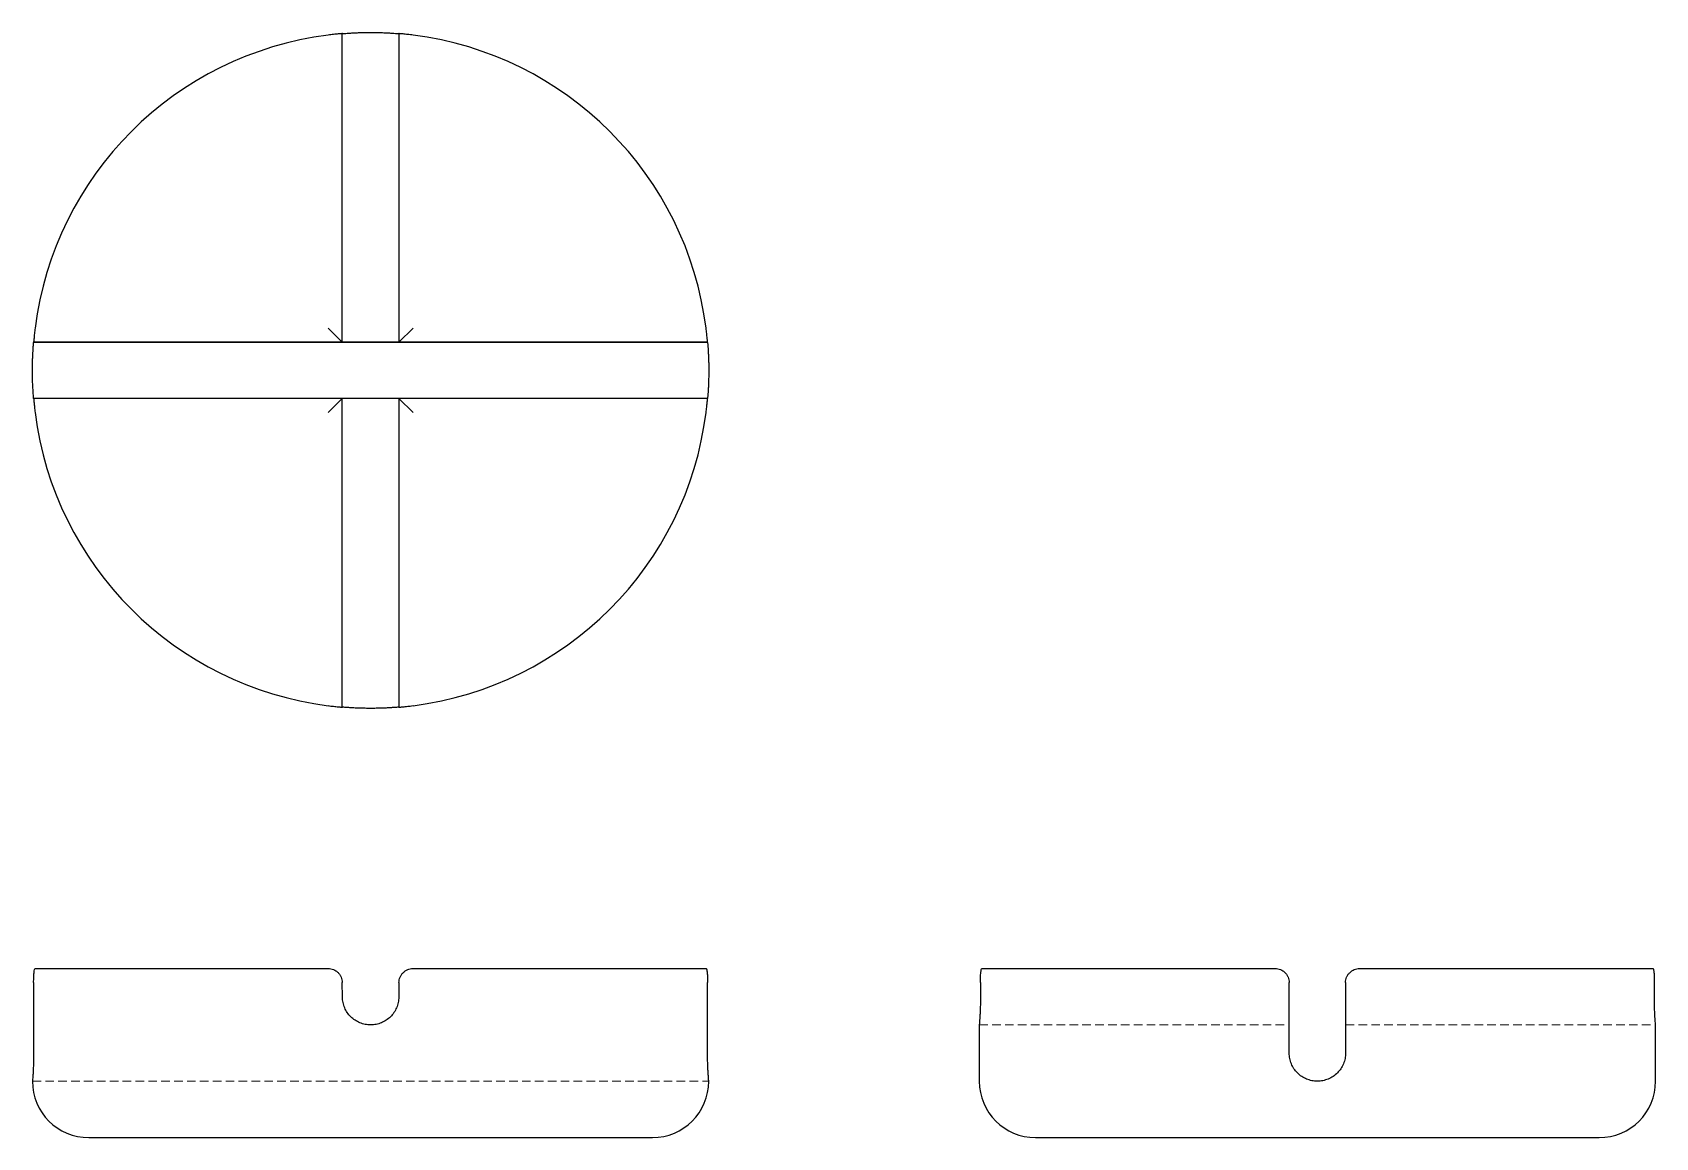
# Model space of a CAD drawing. Header units: millimetres. Extents: x 33 to 273, y 44 to 208.
import ezdxf

# ---------------------------------------------------------------- set-up
doc = ezdxf.new("R2010")
doc.units = ezdxf.units.MM
doc.linetypes.add('HIDDEN', pattern=[1.905, 1.27, -0.635])

msp = doc.modelspace()

# ---------------------------------------------------------------- linework, layer by layer
at = {"color": 7, "linetype": 'Continuous', "lineweight": 25}
for p, q in [((78.81, 162.17), (78.81, 207.82)), ((87.19, 207.82), (87.19, 162.17)), ((76.73, 164.25), (78.81, 162.17)), ((89.27, 164.25), (87.19, 162.17)), ((33.17, 162.17), (78.81, 162.17)), ((132.83, 162.17), (33.17, 162.17)), ((78.81, 162.17), (78.83, 162.17)), ((87.17, 162.17), (87.19, 162.17)), ((87.19, 162.17), (132.83, 162.17)), ((78.81, 153.83), (33.17, 153.83)), ((76.73, 151.75), (78.81, 153.83)), ((78.81, 108.18), (78.81, 153.83)), ((78.83, 153.83), (78.81, 153.83)), ((87.17, 153.83), (78.83, 153.83)), ((87.19, 153.83), (87.17, 153.83)), ((89.27, 151.75), (87.19, 153.83)), ((132.83, 153.83), (87.19, 153.83)), ((87.19, 153.83), (87.19, 108.18)), ((33.17, 67.42), (33.17, 57.01)), ((33.39, 69.5), (76.73, 69.5)), ((78.83, 65.28), (78.81, 67.44)), ((87.19, 67.44), (87.17, 65.28)), ((89.27, 69.5), (132.61, 69.5)), ((132.83, 57.01), (132.83, 67.42)), ((173.4, 69.5), (216.75, 69.5)), ((218.83, 57.01), (218.83, 67.42)), ((227.17, 67.42), (227.17, 57)), ((229.25, 69.5), (272.6, 69.5)), ((173, 61.17), (173, 52.83)), ((273, 52.83), (273, 61.17)), ((41.33, 44.5), (124.67, 44.5)), ((181.33, 44.5), (223, 44.5)), ((223, 44.5), (264.67, 44.5))]:
    msp.add_line(p, q, dxfattribs=at)
at = {"color": 7, "linetype": 'HIDDEN', "lineweight": 18}
for p, q in [((173, 61.17), (218.83, 61.17)), ((227.17, 61.17), (273, 61.17)), ((33.17, 57), (33.17, 57.01)), ((132.83, 57.01), (132.83, 57)), ((33, 52.83), (133, 52.83))]:
    msp.add_line(p, q, dxfattribs=at)
at = {"color": 7, "linetype": 'Continuous', "lineweight": 25, "flags": 128}
msp.add_lwpolyline([(78.83, 162.17), (78.9, 162.17), (79.1, 162.17), (79.41, 162.17), (79.83, 162.17), (80.34, 162.17), (80.93, 162.17), (81.59, 162.17), (82.28, 162.17), (83, 162.17), (83.72, 162.17), (84.41, 162.17), (85.07, 162.17), (85.66, 162.17), (86.17, 162.17), (86.59, 162.17), (86.9, 162.17), (87.1, 162.17), (87.17, 162.17)], dxfattribs=at)
at = {"color": 7, "linetype": 'Continuous', "lineweight": 25}
for centre, radius, start, end in [((83, 158), 50, 97.2094, 172.8192), ((83, 158), 50, 94.7799, 94.8089), ((83, 158), 50, 85.1911, 85.2201), ((83, 158), 50, 7.1808, 82.7906), ((83, 158), 50, 187.1807, 262.7906), ((83, 158), 50, 277.2094, 352.8193), ((83, 158), 50, 265.1911, 265.2201), ((83, 158), 50, 274.7799, 274.8089), ((41.33, 52.83), 8.33, 180, 270), ((124.67, 52.83), 8.33, 270, 0), ((181.33, 52.83), 8.33, 180, 270), ((264.67, 52.83), 8.33, 270, 0)]:
    msp.add_arc(centre, radius, start, end, dxfattribs=at)
for centre, major_axis, start_param, end_param in [((78.81, 164.25), (0, 2.08), 3.129885, 3.141593), ((87.19, 164.25), (0, 2.08), 3.141593, 3.1533), ((78.81, 151.75), (0, 2.08), 0, 0.011708), ((87.19, 151.75), (0, 2.08), 6.271477, 6.283185), ((223, -290.56), (0, 4270.45), 1.486865, 1.487372), ((223, -290.56), (0, 4270.45), 4.795813, 4.79632)]:
    msp.add_ellipse(centre, major_axis=major_axis, ratio=0.011708, start_param=start_param, end_param=end_param, dxfattribs=at)
for points, knots in [([(78.81, 207.82), (78.81, 207.82), (78.79, 207.82), (78.74, 207.82), (78.7, 207.81), (78.59, 207.81), (78.52, 207.8), (78.37, 207.79), (78.28, 207.78), (78, 207.75), (77.76, 207.73), (77.27, 207.67), (77, 207.64), (76.73, 207.6)], [0, 0, 0, 0, 0.125, 0.125, 0.25, 0.25, 0.375, 0.375, 0.5, 0.5, 0.75, 0.75, 1, 1, 1, 1]), ([(78.83, 207.83), (78.84, 207.83), (78.87, 207.83), (78.98, 207.84), (79.06, 207.84), (79.27, 207.86), (79.4, 207.87), (79.7, 207.89), (79.88, 207.9), (80.26, 207.93), (80.47, 207.94), (80.92, 207.96), (81.16, 207.97), (81.66, 207.98), (81.92, 207.99), (82.46, 208), (82.73, 208), (83.27, 208), (83.54, 208), (84.07, 207.99), (84.33, 207.98), (84.83, 207.97), (85.07, 207.96), (85.52, 207.94), (85.74, 207.93), (86.12, 207.9), (86.29, 207.89), (86.6, 207.87), (86.73, 207.86), (86.94, 207.84), (87.02, 207.84), (87.13, 207.83), (87.16, 207.83), (87.17, 207.83)], [0, 0, 0, 0, 0.0625, 0.0625, 0.125, 0.125, 0.1875, 0.1875, 0.25, 0.25, 0.3125, 0.3125, 0.375, 0.375, 0.4375, 0.4375, 0.5, 0.5, 0.5625, 0.5625, 0.625, 0.625, 0.6875, 0.6875, 0.75, 0.75, 0.8125, 0.8125, 0.875, 0.875, 0.9375, 0.9375, 1, 1, 1, 1]), ([(89.27, 207.6), (89.14, 207.62), (89.01, 207.64), (88.74, 207.67), (88.61, 207.68), (88.36, 207.71), (88.24, 207.72), (88.02, 207.75), (87.91, 207.76), (87.72, 207.78), (87.63, 207.79), (87.48, 207.8), (87.41, 207.81), (87.25, 207.82), (87.19, 207.82), (87.19, 207.82)], [0, 0, 0, 0, 0.125, 0.125, 0.25, 0.25, 0.375, 0.375, 0.5, 0.5, 0.625, 0.625, 0.75, 0.75, 1, 1, 1, 1]), ([(33.39, 164.25), (33.37, 164.11), (33.36, 163.98), (33.33, 163.71), (33.31, 163.58), (33.28, 163.33), (33.27, 163.21), (33.25, 162.98), (33.24, 162.88), (33.22, 162.68), (33.21, 162.6), (33.2, 162.44), (33.19, 162.38), (33.18, 162.22), (33.17, 162.17), (33.17, 162.17)], [0, 0, 0, 0, 0.125, 0.125, 0.25, 0.25, 0.375, 0.375, 0.5, 0.5, 0.625, 0.625, 0.75, 0.75, 1, 1, 1, 1]), ([(132.83, 162.17), (132.83, 162.17), (132.82, 162.18), (132.82, 162.23), (132.82, 162.27), (132.81, 162.38), (132.8, 162.44), (132.79, 162.59), (132.78, 162.68), (132.75, 162.97), (132.73, 163.2), (132.67, 163.7), (132.64, 163.98), (132.61, 164.25)], [0, 0, 0, 0, 0.125, 0.125, 0.25, 0.25, 0.375, 0.375, 0.5, 0.5, 0.75, 0.75, 1, 1, 1, 1]), ([(33, 158), (33, 158.23), (33, 158.7), (33.02, 159.38), (33.04, 160.02), (33.07, 160.61), (33.1, 161.12), (33.13, 161.54), (33.15, 161.86), (33.17, 162.07), (33.17, 162.1), (33.17, 162.11)], [0, 0, 0, 0, 0.114764, 0.232863, 0.347625, 0.465701, 0.580711, 0.699046, 0.814213, 0.932734, 1, 1, 1, 1]), ([(132.83, 162.11), (132.84, 162.06), (132.84, 161.96), (132.87, 161.66), (132.89, 161.28), (132.92, 160.79), (132.95, 160.23), (132.98, 159.6), (133, 158.86), (133, 158.31), (133, 158)], [0, 0, 0, 0, 0.121084, 0.239224, 0.360777, 0.479174, 0.600994, 0.719552, 0.841563, 1, 1, 1, 1]), ([(33.17, 153.83), (33.17, 153.83), (33.17, 153.86), (33.16, 153.96), (33.16, 154.04), (33.14, 154.25), (33.13, 154.38), (33.11, 154.68), (33.1, 154.86), (33.08, 155.24), (33.06, 155.45), (33.04, 155.91), (33.03, 156.15), (33.02, 156.65), (33.01, 156.91), (33, 157.45), (33, 157.72), (33, 158)], [0, 0, 0, 0, 0.125, 0.125, 0.25, 0.25, 0.375, 0.375, 0.5, 0.5, 0.625, 0.625, 0.75, 0.75, 0.875, 0.875, 1, 1, 1, 1]), ([(133, 158), (133, 157.72), (133, 157.45), (132.99, 156.92), (132.98, 156.66), (132.97, 156.15), (132.96, 155.91), (132.94, 155.46), (132.92, 155.24), (132.9, 154.86), (132.89, 154.69), (132.87, 154.38), (132.86, 154.25), (132.84, 154.05), (132.84, 153.97), (132.83, 153.86), (132.83, 153.83), (132.83, 153.83)], [0, 0, 0, 0, 0.125, 0.125, 0.25, 0.25, 0.375, 0.375, 0.5, 0.5, 0.625, 0.625, 0.75, 0.75, 0.875, 0.875, 1, 1, 1, 1]), ([(33.17, 153.83), (33.17, 153.83), (33.18, 153.82), (33.18, 153.77), (33.18, 153.73), (33.19, 153.62), (33.2, 153.56), (33.21, 153.41), (33.22, 153.32), (33.25, 153.03), (33.27, 152.8), (33.33, 152.3), (33.36, 152.02), (33.39, 151.75)], [0, 0, 0, 0, 0.125, 0.125, 0.25, 0.25, 0.375, 0.375, 0.5, 0.5, 0.75, 0.75, 1, 1, 1, 1]), ([(132.61, 151.75), (132.63, 151.89), (132.64, 152.02), (132.67, 152.29), (132.69, 152.42), (132.72, 152.67), (132.73, 152.79), (132.75, 153.02), (132.76, 153.12), (132.78, 153.32), (132.79, 153.4), (132.8, 153.56), (132.81, 153.62), (132.82, 153.78), (132.83, 153.83), (132.83, 153.83)], [0, 0, 0, 0, 0.125, 0.125, 0.25, 0.25, 0.375, 0.375, 0.5, 0.5, 0.625, 0.625, 0.75, 0.75, 1, 1, 1, 1]), ([(76.73, 108.4), (76.86, 108.38), (76.99, 108.36), (77.26, 108.33), (77.39, 108.32), (77.64, 108.29), (77.76, 108.28), (77.98, 108.25), (78.09, 108.24), (78.28, 108.22), (78.37, 108.21), (78.52, 108.2), (78.59, 108.19), (78.75, 108.18), (78.81, 108.18), (78.81, 108.18)], [0, 0, 0, 0, 0.125, 0.125, 0.25, 0.25, 0.375, 0.375, 0.5, 0.5, 0.625, 0.625, 0.75, 0.75, 1, 1, 1, 1]), ([(87.17, 108.17), (87.16, 108.17), (87.13, 108.17), (87.02, 108.16), (86.94, 108.16), (86.73, 108.14), (86.6, 108.13), (86.3, 108.11), (86.12, 108.1), (85.74, 108.07), (85.53, 108.06), (85.08, 108.04), (84.84, 108.03), (84.34, 108.02), (84.08, 108.01), (83.54, 108), (83.27, 108), (82.73, 108), (82.46, 108), (81.93, 108.01), (81.67, 108.02), (81.17, 108.03), (80.93, 108.04), (80.48, 108.06), (80.26, 108.07), (79.88, 108.1), (79.71, 108.11), (79.4, 108.13), (79.27, 108.14), (79.06, 108.16), (78.98, 108.16), (78.87, 108.17), (78.84, 108.17), (78.83, 108.17)], [0, 0, 0, 0, 0.0625, 0.0625, 0.125, 0.125, 0.1875, 0.1875, 0.25, 0.25, 0.3125, 0.3125, 0.375, 0.375, 0.4375, 0.4375, 0.5, 0.5, 0.5625, 0.5625, 0.625, 0.625, 0.6875, 0.6875, 0.75, 0.75, 0.8125, 0.8125, 0.875, 0.875, 0.9375, 0.9375, 1, 1, 1, 1]), ([(87.19, 108.18), (87.19, 108.18), (87.21, 108.18), (87.26, 108.18), (87.3, 108.19), (87.41, 108.19), (87.48, 108.2), (87.63, 108.21), (87.72, 108.22), (88, 108.25), (88.24, 108.27), (88.73, 108.33), (89, 108.36), (89.27, 108.4)], [0, 0, 0, 0, 0.125, 0.125, 0.25, 0.25, 0.375, 0.375, 0.5, 0.5, 0.75, 0.75, 1, 1, 1, 1]), ([(33.17, 67.42), (33.17, 67.55), (33.18, 67.69), (33.18, 67.96), (33.18, 68.09), (33.19, 68.34), (33.2, 68.46), (33.21, 68.69), (33.22, 68.8), (33.25, 69.08), (33.27, 69.24), (33.33, 69.45), (33.36, 69.5), (33.39, 69.5)], [0, 0, 0, 0, 0.125, 0.125, 0.25, 0.25, 0.375, 0.375, 0.5, 0.5, 0.75, 0.75, 1, 1, 1, 1]), ([(76.73, 69.5), (76.86, 69.5), (76.99, 69.49), (77.26, 69.44), (77.39, 69.4), (77.64, 69.29), (77.76, 69.23), (77.98, 69.08), (78.09, 69), (78.28, 68.81), (78.37, 68.7), (78.52, 68.48), (78.59, 68.36), (78.75, 67.99), (78.81, 67.71), (78.81, 67.44)], [0, 0, 0, 0, 0.125, 0.125, 0.25, 0.25, 0.375, 0.375, 0.5, 0.5, 0.625, 0.625, 0.75, 0.75, 1, 1, 1, 1]), ([(87.19, 67.44), (87.19, 67.58), (87.21, 67.71), (87.26, 67.98), (87.3, 68.11), (87.41, 68.36), (87.48, 68.48), (87.63, 68.7), (87.72, 68.81), (88, 69.09), (88.24, 69.24), (88.73, 69.45), (89, 69.5), (89.27, 69.5)], [0, 0, 0, 0, 0.125, 0.125, 0.25, 0.25, 0.375, 0.375, 0.5, 0.5, 0.75, 0.75, 1, 1, 1, 1]), ([(132.61, 69.5), (132.63, 69.5), (132.64, 69.49), (132.67, 69.43), (132.69, 69.39), (132.72, 69.29), (132.73, 69.23), (132.75, 69.08), (132.76, 68.99), (132.78, 68.8), (132.79, 68.69), (132.8, 68.46), (132.81, 68.34), (132.82, 67.97), (132.83, 67.69), (132.83, 67.42)], [0, 0, 0, 0, 0.125, 0.125, 0.25, 0.25, 0.375, 0.375, 0.5, 0.5, 0.625, 0.625, 0.75, 0.75, 1, 1, 1, 1]), ([(173.18, 67.44), (173.18, 67.58), (173.18, 67.71), (173.18, 67.98), (173.19, 68.11), (173.19, 68.36), (173.2, 68.48), (173.21, 68.7), (173.22, 68.81), (173.25, 69.09), (173.27, 69.24), (173.33, 69.45), (173.36, 69.5), (173.4, 69.5)], [0, 0, 0, 0, 0.125, 0.125, 0.25, 0.25, 0.375, 0.375, 0.5, 0.5, 0.75, 0.75, 1, 1, 1, 1]), ([(216.75, 69.5), (216.89, 69.5), (217.02, 69.49), (217.29, 69.43), (217.42, 69.39), (217.67, 69.29), (217.79, 69.23), (218.02, 69.08), (218.12, 68.99), (218.32, 68.8), (218.4, 68.69), (218.56, 68.46), (218.62, 68.34), (218.78, 67.97), (218.83, 67.69), (218.83, 67.42)], [0, 0, 0, 0, 0.125, 0.125, 0.25, 0.25, 0.375, 0.375, 0.5, 0.5, 0.625, 0.625, 0.75, 0.75, 1, 1, 1, 1]), ([(227.17, 67.42), (227.17, 67.55), (227.18, 67.69), (227.23, 67.96), (227.27, 68.09), (227.38, 68.34), (227.44, 68.46), (227.59, 68.69), (227.68, 68.8), (227.97, 69.08), (228.2, 69.24), (228.7, 69.45), (228.98, 69.5), (229.25, 69.5)], [0, 0, 0, 0, 0.125, 0.125, 0.25, 0.25, 0.375, 0.375, 0.5, 0.5, 0.75, 0.75, 1, 1, 1, 1]), ([(272.6, 69.5), (272.62, 69.5), (272.64, 69.49), (272.67, 69.44), (272.68, 69.4), (272.71, 69.29), (272.72, 69.23), (272.75, 69.08), (272.76, 69), (272.78, 68.81), (272.79, 68.7), (272.8, 68.48), (272.81, 68.36), (272.82, 67.99), (272.82, 67.71), (272.82, 67.44)], [0, 0, 0, 0, 0.125, 0.125, 0.25, 0.25, 0.375, 0.375, 0.5, 0.5, 0.625, 0.625, 0.75, 0.75, 1, 1, 1, 1]), ([(87.17, 65.28), (87.16, 65.01), (87.13, 64.74), (87.02, 64.22), (86.94, 63.95), (86.73, 63.46), (86.6, 63.22), (86.3, 62.77), (86.12, 62.56), (85.74, 62.18), (85.53, 62.01), (85.08, 61.71), (84.84, 61.58), (84.34, 61.38), (84.08, 61.3), (83.54, 61.19), (83.27, 61.17), (82.73, 61.17), (82.46, 61.19), (81.93, 61.3), (81.67, 61.38), (81.17, 61.58), (80.93, 61.71), (80.48, 62.01), (80.26, 62.18), (79.88, 62.56), (79.71, 62.77), (79.4, 63.21), (79.27, 63.45), (79.06, 63.95), (78.98, 64.21), (78.87, 64.74), (78.84, 65.01), (78.83, 65.28)], [0, 0, 0, 0, 0.0625, 0.0625, 0.125, 0.125, 0.1875, 0.1875, 0.25, 0.25, 0.3125, 0.3125, 0.375, 0.375, 0.4375, 0.4375, 0.5, 0.5, 0.5625, 0.5625, 0.625, 0.625, 0.6875, 0.6875, 0.75, 0.75, 0.8125, 0.8125, 0.875, 0.875, 0.9375, 0.9375, 1, 1, 1, 1]), ([(173.17, 65.28), (173.17, 65.01), (173.17, 64.74), (173.16, 64.22), (173.16, 63.95), (173.14, 63.46), (173.13, 63.22), (173.11, 62.77), (173.1, 62.56), (173.07, 62.18), (173.06, 62.01), (173.04, 61.71), (173.03, 61.58), (173.02, 61.38), (173.01, 61.3), (173, 61.19), (173, 61.17), (173, 61.17)], [0, 0, 0, 0, 0.125, 0.125, 0.25, 0.25, 0.375, 0.375, 0.5, 0.5, 0.625, 0.625, 0.75, 0.75, 0.875, 0.875, 1, 1, 1, 1]), ([(273, 61.17), (273, 61.17), (273, 61.19), (272.99, 61.3), (272.98, 61.38), (272.97, 61.58), (272.96, 61.71), (272.94, 62.01), (272.93, 62.18), (272.9, 62.56), (272.89, 62.77), (272.87, 63.21), (272.86, 63.45), (272.84, 63.95), (272.84, 64.21), (272.83, 64.74), (272.83, 65.01), (272.83, 65.28)], [0, 0, 0, 0, 0.125, 0.125, 0.25, 0.25, 0.375, 0.375, 0.5, 0.5, 0.625, 0.625, 0.75, 0.75, 0.875, 0.875, 1, 1, 1, 1]), ([(33.17, 57.01), (33.17, 56.73), (33.17, 56.46), (33.16, 55.93), (33.16, 55.66), (33.14, 55.16), (33.13, 54.92), (33.11, 54.47), (33.1, 54.25), (33.08, 53.87), (33.06, 53.69), (33.04, 53.39), (33.03, 53.26), (33.02, 53.05), (33.01, 52.97), (33, 52.86), (33, 52.83), (33, 52.83)], [0, 0, 0, 0, 0.125, 0.125, 0.25, 0.25, 0.375, 0.375, 0.5, 0.5, 0.625, 0.625, 0.75, 0.75, 0.875, 0.875, 1, 1, 1, 1]), ([(133, 52.83), (133, 52.83), (133, 52.86), (132.99, 52.97), (132.98, 53.05), (132.97, 53.26), (132.96, 53.38), (132.94, 53.69), (132.92, 53.86), (132.9, 54.25), (132.89, 54.46), (132.87, 54.91), (132.86, 55.16), (132.84, 55.66), (132.84, 55.92), (132.83, 56.46), (132.83, 56.73), (132.83, 57.01)], [0, 0, 0, 0, 0.125, 0.125, 0.25, 0.25, 0.375, 0.375, 0.5, 0.5, 0.625, 0.625, 0.75, 0.75, 0.875, 0.875, 1, 1, 1, 1]), ([(223, 52.83), (222.72, 52.83), (222.45, 52.86), (221.92, 52.97), (221.66, 53.05), (221.15, 53.26), (220.91, 53.38), (220.46, 53.69), (220.24, 53.86), (219.86, 54.25), (219.69, 54.46), (219.38, 54.91), (219.25, 55.16), (219.05, 55.66), (218.97, 55.92), (218.86, 56.46), (218.83, 56.73), (218.83, 57.01)], [0, 0, 0, 0, 0.125, 0.125, 0.25, 0.25, 0.375, 0.375, 0.5, 0.5, 0.625, 0.625, 0.75, 0.75, 0.875, 0.875, 1, 1, 1, 1]), ([(227.17, 57), (227.17, 56.72), (227.14, 56.45), (227.03, 55.92), (226.95, 55.66), (226.74, 55.15), (226.62, 54.91), (226.31, 54.46), (226.14, 54.25), (225.76, 53.86), (225.55, 53.69), (225.09, 53.39), (224.85, 53.26), (224.35, 53.05), (224.09, 52.97), (223.55, 52.86), (223.28, 52.83), (223, 52.83)], [0, 0, 0, 0, 0.125, 0.125, 0.25, 0.25, 0.375, 0.375, 0.5, 0.5, 0.625, 0.625, 0.75, 0.75, 0.875, 0.875, 1, 1, 1, 1])]:
    msp.add_open_spline(points, degree=3, knots=knots, dxfattribs=at)
at = {"color": 7, "linetype": 'HIDDEN', "lineweight": 18}
msp.add_open_spline([(132.83, 57), (132.83, 56.77), (132.83, 56.49), (132.83, 56.22), (132.83, 56.17)], degree=3, knots=[0, 0, 0, 0, 0.826524, 1, 1, 1, 1], dxfattribs=at)

doc.saveas('drawing.dxf')
